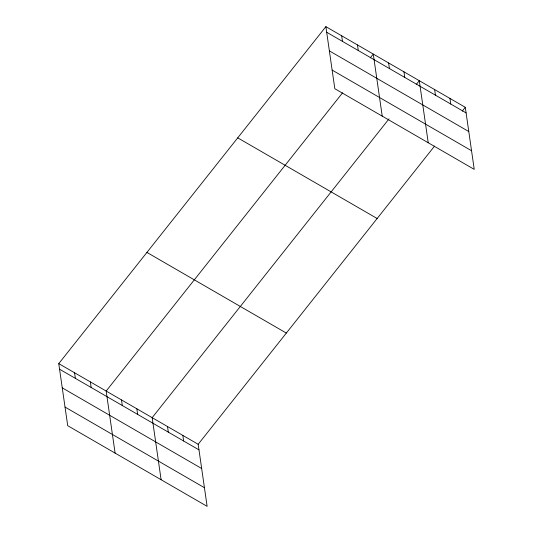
<?xml version="1.0" encoding="UTF-8"?>
<svg xmlns="http://www.w3.org/2000/svg" width="533" height="533" viewBox="0 0 533 533"><rect width="100%" height="100%" fill="white"/><g stroke="black" fill="none" stroke-linecap="round" stroke-linejoin="round"><path stroke-width="0.8" d="M434.568 146.069L198.176 444.282L207.124 506.35L67.711 425.694L58.763 363.626L325.876 26.65L465.289 107.306L474.237 169.374L334.824 88.718L325.876 26.65M342.552 92.835L106.167 391.049L115.108 453.117M370.255 57.884L373.28 54.073L382.221 116.141M389.063 118.819L152.172 417.665L161.113 479.733M416.266 84.5L419.284 80.69L428.232 142.757M462.271 111.124L465.289 107.306M326.682 32.246L466.095 112.909M329.374 50.882L468.787 131.544M332.139 70.083L471.552 150.739M237.731 137.854L377.144 218.51M146.915 252.422L286.328 333.078M58.763 363.626L198.176 444.282M59.569 369.222L198.982 449.879M62.254 387.857L201.667 468.514M65.026 407.059L204.439 487.715M449.959 98.438L450.765 104.035M434.622 89.564L435.428 95.16M403.947 71.822L404.754 77.418M388.617 62.947L389.423 68.544M357.476 44.932L358.283 50.528M341.68 35.791L342.486 41.387M182.839 435.408L183.645 441.004M167.509 426.533L168.315 432.136M136.834 408.791L137.641 414.388M121.497 399.917L122.304 405.52M90.363 381.908L91.17 387.504M74.567 372.767L75.373 378.363"/></g></svg>
